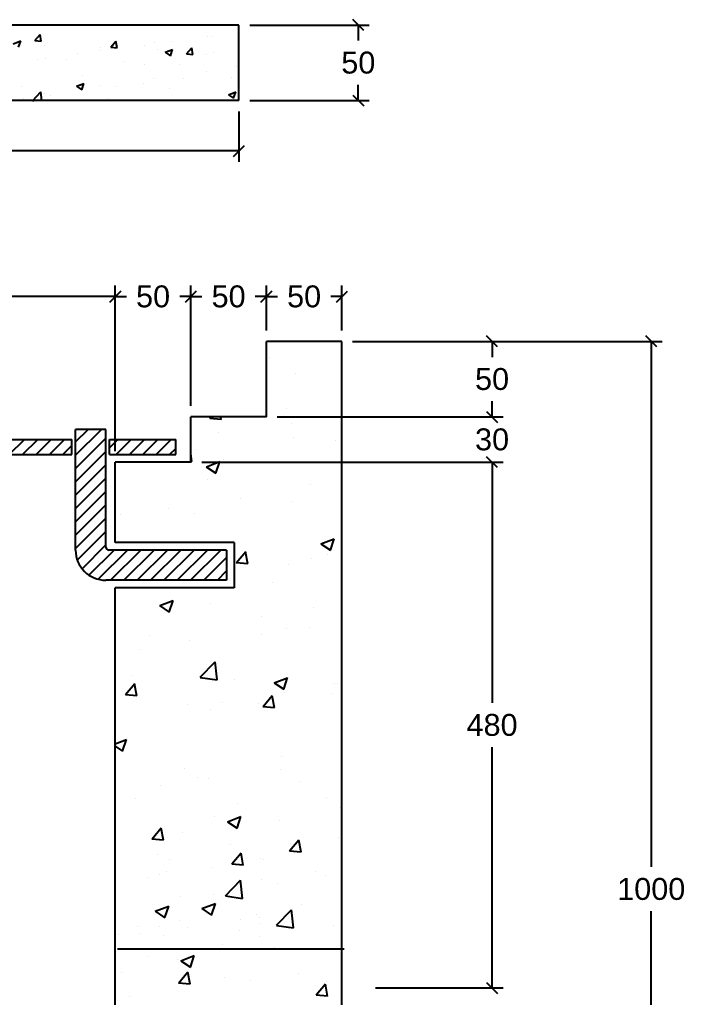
# Model space of a CAD drawing. Header units: millimetres. Extents: x 425 to 646, y 332 to 411.
# Drawn here: x 558.571 to 559.178, y 385.673 to 386.566 of the extents above; entities that cross this region are included whole.
import ezdxf

# ---------------------------------------------------------------- set-up
doc = ezdxf.new("R2010")
doc.units = ezdxf.units.MM
for name, color, linetype in [('Alvenaria', 7, 'Continuous'), ('Cotas', 1, 'Continuous'), ('DETALHES', 6, 'Continuous')]:
    doc.layers.add(name, color=color, linetype=linetype)
doc.styles.add('ARIAL', font='arial.ttf')
doc.dimstyles.new('RICARDO-1-10', dxfattribs={"dimtxt": 0.02, "dimasz": 0.01, "dimexe": 0.01, "dimexo": 0.01, "dimgap": 0.01, "dimtad": 0, "dimtih": 1, "dimtoh": 1, "dimdec": 0, "dimlfac": 1000, "dimzin": 0, "dimdsep": 46, "dimtxsty": 'ARIAL', "dimblk": 'OBLIQUE', "dimcen": 0, "dimclrt": 4, "dimadec": 0, "dimazin": 0, "dimtfac": 1, "dimtdec": 0, "dimtofl": 0, "dimtmove": 0, "dimatfit": 3, "dimldrblk": 'CLOSEDBLANK', "dimfxl": 0, "dimtolj": 1, "dimtzin": 0, "dimarcsym": 0})

# ---------------------------------------------------------------- blocks, each defined once
blk = doc.blocks.new('*X19')
at = {"color": 0}
for p, q in [((128.3133, 98.438), (128.3954, 98.5201)), ((128.3133, 98.3496), (128.4838, 98.5201)), ((127.8743, 98.3526), (127.9743, 98.4526)), ((127.9627, 98.3526), (128.0627, 98.4526)), ((128.0511, 98.3526), (128.1511, 98.4526)), ((128.1395, 98.3526), (128.2395, 98.4526)), ((128.3133, 98.2612), (128.5133, 98.4612)), ((128.5383, 98.3979), (128.593, 98.4526)), ((128.5814, 98.3526), (128.6814, 98.4526)), ((128.6698, 98.3526), (128.7698, 98.4526)), ((128.7582, 98.3526), (128.8582, 98.4526)), ((128.8466, 98.3526), (128.9466, 98.4526)), ((128.2279, 98.3526), (128.2883, 98.413)), ((128.3133, 98.1729), (128.5133, 98.3729)), ((128.935, 98.3526), (128.976, 98.3937)), ((128.3133, 98.0845), (128.5133, 98.2845)), ((128.3133, 97.9961), (128.5133, 98.1961)), ((128.3133, 97.9077), (128.5133, 98.1077)), ((128.3133, 97.8193), (128.5133, 98.0193)), ((128.3133, 97.7309), (128.5133, 97.9309)), ((128.3246, 97.6538), (128.5133, 97.8425)), ((128.3559, 97.5967), (128.5133, 97.7541)), ((128.4017, 97.5542), (128.5677, 97.7201)), ((128.4626, 97.5267), (128.6561, 97.7201)), ((128.5444, 97.5201), (128.7444, 97.7201)), ((128.6328, 97.5201), (128.8328, 97.7201)), ((128.7212, 97.5201), (128.9212, 97.7201)), ((128.8096, 97.5201), (129.0096, 97.7201)), ((128.898, 97.5201), (129.098, 97.7201)), ((128.9864, 97.5201), (129.1864, 97.7201)), ((129.0748, 97.5201), (129.2748, 97.7201)), ((129.1632, 97.5201), (129.3133, 97.6703)), ((129.2516, 97.5201), (129.3133, 97.5819))]:
    blk.add_line(p, q, dxfattribs=at)
blk = doc.blocks.new('*X18')
at = {"color": 0}
for p, q in [((114.2884, 71.3329), (114.3222, 71.3731)), ((114.3303, 71.3291), (114.3222, 71.373)), ((115.4343, 71.3623), (115.4343, 71.3623)), ((115.4548, 71.3613), (115.4548, 71.3613)), ((114.1453, 71.3124), (114.1943, 71.3312)), ((114.1802, 71.2888), (114.1944, 71.3311)), ((114.2884, 71.3329), (114.3303, 71.3292)), ((114.3516, 71.3033), (114.3516, 71.3033)), ((114.7253, 71.2875), (114.7253, 71.2875)), ((114.7905, 71.289), (114.8242, 71.3292)), ((114.7905, 71.289), (114.8323, 71.2853)), ((114.8324, 71.2852), (114.8243, 71.3291)), ((115.0145, 71.3033), (115.0145, 71.3033)), ((115.0807, 71.3175), (115.0807, 71.3175)), ((115.1513, 71.2563), (115.2003, 71.2751)), ((115.1861, 71.2327), (115.2003, 71.275)), ((115.1897, 71.3264), (115.1897, 71.3264)), ((115.2926, 71.245), (115.3263, 71.2852)), ((115.3345, 71.2413), (115.3264, 71.2852)), ((114.3073, 71.2102), (114.3073, 71.2102)), ((114.3577, 71.2157), (114.3577, 71.2157)), ((114.4992, 71.2093), (114.4992, 71.2093)), ((114.5724, 71.2451), (114.5724, 71.2451)), ((114.7213, 71.2682), (114.7213, 71.2682)), ((115.0989, 71.2717), (115.0989, 71.2717)), ((115.1513, 71.2563), (115.1861, 71.2328)), ((115.2926, 71.245), (115.3344, 71.2414)), ((115.4228, 71.2422), (115.4228, 71.2422)), ((115.4726, 71.2559), (115.4726, 71.2559)), ((114.8729, 71.1935), (114.8729, 71.1935)), ((115.0146, 71.1722), (115.0146, 71.1722)), ((115.2465, 71.1777), (115.2465, 71.1777)), ((115.6202, 71.1619), (115.6202, 71.1619)), ((114.6063, 71.1021), (114.6063, 71.1021)), ((115.0722, 71.0844), (115.0722, 71.0844)), ((115.2707, 71.0852), (115.2707, 71.0852)), ((115.4258, 71.1293), (115.4258, 71.1293)), ((115.5905, 71.0885), (115.5905, 71.0885)), ((114.1981, 71.032), (114.1981, 71.032)), ((114.5631, 71.0305), (114.6121, 71.0493)), ((114.5631, 71.0305), (114.5979, 71.007)), ((114.598, 71.0069), (114.6122, 71.0492)), ((114.7128, 71.0352), (114.7128, 71.0352)), ((114.8304, 71.0272), (114.8304, 71.0272)), ((115.0056, 71.0503), (115.0056, 71.0503)), ((115.1823, 71.0185), (115.1823, 71.0185)), ((114.2735, 70.9362), (114.328, 70.993)), ((114.3348, 70.9349), (114.328, 70.9929)), ((114.3492, 70.9827), (114.3492, 70.9827)), ((114.3883, 70.969), (114.3883, 70.969)), ((115.5691, 70.9745), (115.6181, 70.9933)), ((115.5691, 70.9745), (115.6039, 70.951)), ((115.604, 70.9509), (115.6182, 70.9932)), ((114.2123, 70.9475), (114.2123, 70.9475)), ((114.2735, 70.9362), (114.2816, 70.9349)), ((114.7741, 70.9484), (114.7741, 70.9484))]:
    blk.add_line(p, q, dxfattribs=at)
blk = doc.blocks.new('_Oblique')
at = {"color": 0, "linetype": 'ByBlock', "lineweight": -2}
blk.add_line((-0.5, -0.5), (0.5, 0.5), dxfattribs=at)
blk = doc.blocks.new('*D210')
at = {"layer": 'Cotas', "color": 0, "lineweight": -2, "transparency": 16777216}
for p, q in [((558.87479, 386.2718), (559.15733, 386.2718)), ((559.14733, 386.2718), (559.14733, 385.79182)), ((559.14733, 385.27142), (559.14733, 385.7514)), ((558.87479, 385.27142), (559.15733, 385.27142))]:
    blk.add_line(p, q, dxfattribs=at)
at = {"layer": 'DEFPOINTS', "color": 0, "transparency": 16777216}
for p in [(558.86479, 386.2718), (559.14733, 386.2718), (558.86479, 385.27142)]:
    blk.add_point(p, dxfattribs=at)
at = {"layer": 'Cotas', "color": 0, "lineweight": -2, "transparency": 16777216, "xscale": 0.01, "yscale": 0.01, "zscale": 0.01}
for p, rotation in [((559.14733, 386.2718), 90), ((559.14733, 385.27142), 270)]:
    blk.add_blockref('_Oblique', p, dxfattribs=dict(at, rotation=rotation))
at = {"layer": 'Cotas', "color": 4, "transparency": 16777216, "insert": (559.14733, 385.77161), "char_height": 0.02, "attachment_point": 5, "style": 'ARIAL'}
blk.add_mtext('\\A1;1000', dxfattribs=at)
blk = doc.blocks.new('_ClosedBlank')
at = {"color": 0, "linetype": 'ByBlock', "lineweight": -2}
for p, q in [((-1, 0.167), (0, 0)), ((-1, 0.167), (-1, -0.167)), ((0, 0), (-1, -0.167))]:
    blk.add_line(p, q, dxfattribs=at)
blk = doc.blocks.new('*D211')
at = {"layer": 'Cotas', "color": 0, "lineweight": -2, "transparency": 16777216}
for p, q in [((558.875, 386.2718), (559.01207, 386.2718)), ((559.00207, 386.2718), (559.00207, 386.25755)), ((559.00207, 386.20288), (559.00207, 386.21713)), ((558.80608, 386.20288), (559.01207, 386.20288))]:
    blk.add_line(p, q, dxfattribs=at)
at = {"layer": 'DEFPOINTS', "color": 0, "transparency": 16777216}
for p in [(558.865, 386.2718), (558.79608, 386.20288), (559.00207, 386.20288)]:
    blk.add_point(p, dxfattribs=at)
at = {"layer": 'Cotas', "color": 0, "lineweight": -2, "transparency": 16777216, "xscale": 0.01, "yscale": 0.01, "zscale": 0.01}
for p, rotation in [((559.00207, 386.2718), 90), ((559.00207, 386.20288), 270)]:
    blk.add_blockref('_Oblique', p, dxfattribs=dict(at, rotation=rotation))
at = {"layer": 'Cotas', "color": 4, "transparency": 16777216, "insert": (559.00207, 386.23734), "char_height": 0.02, "attachment_point": 5, "style": 'ARIAL'}
blk.add_mtext('\\A1;50', dxfattribs=at)
blk = doc.blocks.new('*D212')
at = {"layer": 'Cotas', "color": 0, "lineweight": -2, "transparency": 16777216}
for p, q in [((559.00207, 386.20288), (559.00207, 386.21288)), ((558.80608, 386.20288), (559.01207, 386.20288)), ((558.73716, 386.16153), (559.01207, 386.16153)), ((559.00207, 386.16153), (559.00207, 386.15153))]:
    blk.add_line(p, q, dxfattribs=at)
at = {"layer": 'DEFPOINTS', "color": 0, "transparency": 16777216}
for p in [(558.79608, 386.20288), (558.72716, 386.16153), (559.00207, 386.16153)]:
    blk.add_point(p, dxfattribs=at)
at = {"layer": 'Cotas', "color": 0, "lineweight": -2, "transparency": 16777216, "xscale": 0.01, "yscale": 0.01, "zscale": 0.01}
for p, rotation in [((559.00207, 386.20288), 270), ((559.00207, 386.16153), 90)]:
    blk.add_blockref('_Oblique', p, dxfattribs=dict(at, rotation=rotation))
at = {"layer": 'Cotas', "color": 4, "transparency": 16777216, "insert": (559.00207, 386.18221), "char_height": 0.02, "attachment_point": 5, "style": 'ARIAL'}
blk.add_mtext('\\A1;30', dxfattribs=at)
blk = doc.blocks.new('*D213')
at = {"layer": 'Cotas', "color": 0, "lineweight": -2, "transparency": 16777216}
for p, q in [((558.73716, 386.16153), (559.01207, 386.16153)), ((559.00207, 386.16153), (559.00207, 385.94164)), ((559.00207, 385.68132), (559.00207, 385.90122)), ((558.89567, 385.68132), (559.01207, 385.68132))]:
    blk.add_line(p, q, dxfattribs=at)
at = {"layer": 'DEFPOINTS', "color": 0, "transparency": 16777216}
for p in [(558.72716, 386.16153), (558.88567, 385.68132), (559.00207, 385.68132)]:
    blk.add_point(p, dxfattribs=at)
at = {"layer": 'Cotas', "color": 0, "lineweight": -2, "transparency": 16777216, "xscale": 0.01, "yscale": 0.01, "zscale": 0.01}
for p, rotation in [((559.00207, 386.16153), 90), ((559.00207, 385.68132), 270)]:
    blk.add_blockref('_Oblique', p, dxfattribs=dict(at, rotation=rotation))
at = {"layer": 'Cotas', "color": 4, "transparency": 16777216, "insert": (559.00207, 385.92143), "char_height": 0.02, "attachment_point": 5, "style": 'ARIAL'}
blk.add_mtext('\\A1;480', dxfattribs=at)
blk = doc.blocks.new('*D217')
at = {"layer": 'Cotas', "color": 0, "lineweight": -2, "transparency": 16777216}
for p, q in [((557.96905, 386.17153), (557.96905, 386.32281)), ((558.65824, 386.17153), (558.65824, 386.32281)), ((557.96905, 386.31281), (558.28157, 386.31281)), ((558.65824, 386.31281), (558.34572, 386.31281))]:
    blk.add_line(p, q, dxfattribs=at)
at = {"layer": 'DEFPOINTS', "color": 0, "transparency": 16777216}
for p in [(558.65824, 386.31281), (557.96905, 386.16153), (558.65824, 386.16153)]:
    blk.add_point(p, dxfattribs=at)
at = {"layer": 'Cotas', "color": 0, "lineweight": -2, "transparency": 16777216, "xscale": 0.01, "yscale": 0.01, "zscale": 0.01, "rotation": 180}
blk.add_blockref('_Oblique', (557.96905, 386.31281), dxfattribs=at)
at = {"layer": 'Cotas', "color": 0, "lineweight": -2, "transparency": 16777216, "xscale": 0.01, "yscale": 0.01, "zscale": 0.01}
blk.add_blockref('_Oblique', (558.65824, 386.31281), dxfattribs=at)
at = {"layer": 'Cotas', "color": 4, "transparency": 16777216, "insert": (558.31365, 386.31281), "char_height": 0.02, "attachment_point": 5, "style": 'ARIAL'}
blk.add_mtext('\\A1;800', dxfattribs=at)
blk = doc.blocks.new('*D218')
at = {"layer": 'Cotas', "color": 0, "lineweight": -2, "transparency": 16777216}
for p, q in [((558.65824, 386.17153), (558.65824, 386.32281)), ((558.72716, 386.21288), (558.72716, 386.32281)), ((558.65824, 386.31281), (558.66841, 386.31281)), ((558.72716, 386.31281), (558.71699, 386.31281))]:
    blk.add_line(p, q, dxfattribs=at)
at = {"layer": 'DEFPOINTS', "color": 0, "transparency": 16777216}
for p in [(558.72716, 386.31281), (558.72716, 386.20288), (558.65824, 386.16153)]:
    blk.add_point(p, dxfattribs=at)
at = {"layer": 'Cotas', "color": 0, "lineweight": -2, "transparency": 16777216, "xscale": 0.01, "yscale": 0.01, "zscale": 0.01, "rotation": 180}
blk.add_blockref('_Oblique', (558.65824, 386.31281), dxfattribs=at)
at = {"layer": 'Cotas', "color": 0, "lineweight": -2, "transparency": 16777216, "xscale": 0.01, "yscale": 0.01, "zscale": 0.01}
blk.add_blockref('_Oblique', (558.72716, 386.31281), dxfattribs=at)
at = {"layer": 'Cotas', "color": 4, "transparency": 16777216, "insert": (558.6927, 386.31281), "char_height": 0.02, "attachment_point": 5, "style": 'ARIAL'}
blk.add_mtext('\\A1;50', dxfattribs=at)
blk = doc.blocks.new('*D219')
at = {"layer": 'Cotas', "color": 0, "lineweight": -2, "transparency": 16777216}
for p, q in [((558.72716, 386.21288), (558.72716, 386.32281)), ((558.79608, 386.2818), (558.79608, 386.32281)), ((558.72716, 386.31281), (558.73733, 386.31281)), ((558.79608, 386.31281), (558.78591, 386.31281))]:
    blk.add_line(p, q, dxfattribs=at)
at = {"layer": 'DEFPOINTS', "color": 0, "transparency": 16777216}
for p in [(558.79608, 386.31281), (558.79608, 386.2718), (558.72716, 386.20288)]:
    blk.add_point(p, dxfattribs=at)
at = {"layer": 'Cotas', "color": 0, "lineweight": -2, "transparency": 16777216, "xscale": 0.01, "yscale": 0.01, "zscale": 0.01, "rotation": 180}
blk.add_blockref('_Oblique', (558.72716, 386.31281), dxfattribs=at)
at = {"layer": 'Cotas', "color": 0, "lineweight": -2, "transparency": 16777216, "xscale": 0.01, "yscale": 0.01, "zscale": 0.01}
blk.add_blockref('_Oblique', (558.79608, 386.31281), dxfattribs=at)
at = {"layer": 'Cotas', "color": 4, "transparency": 16777216, "insert": (558.76162, 386.31281), "char_height": 0.02, "attachment_point": 5, "style": 'ARIAL'}
blk.add_mtext('\\A1;50', dxfattribs=at)
blk = doc.blocks.new('*D220')
at = {"layer": 'Cotas', "color": 0, "lineweight": -2, "transparency": 16777216}
for p, q in [((558.79608, 386.2818), (558.79608, 386.32281)), ((558.865, 386.2818), (558.865, 386.32281)), ((558.79608, 386.31281), (558.80625, 386.31281)), ((558.865, 386.31281), (558.85483, 386.31281))]:
    blk.add_line(p, q, dxfattribs=at)
at = {"layer": 'DEFPOINTS', "color": 0, "transparency": 16777216}
for p in [(558.865, 386.31281), (558.79608, 386.2718), (558.865, 386.2718)]:
    blk.add_point(p, dxfattribs=at)
at = {"layer": 'Cotas', "color": 0, "lineweight": -2, "transparency": 16777216, "xscale": 0.01, "yscale": 0.01, "zscale": 0.01, "rotation": 180}
blk.add_blockref('_Oblique', (558.79608, 386.31281), dxfattribs=at)
at = {"layer": 'Cotas', "color": 0, "lineweight": -2, "transparency": 16777216, "xscale": 0.01, "yscale": 0.01, "zscale": 0.01}
blk.add_blockref('_Oblique', (558.865, 386.31281), dxfattribs=at)
at = {"layer": 'Cotas', "color": 4, "transparency": 16777216, "insert": (558.83054, 386.31281), "char_height": 0.02, "attachment_point": 5, "style": 'ARIAL'}
blk.add_mtext('\\A1;50', dxfattribs=at)
blk = doc.blocks.new('*D221')
at = {"layer": 'Cotas', "color": 0, "lineweight": -2, "transparency": 16777216}
for p, q in [((557.86134, 386.48185), (557.86134, 386.43579)), ((558.77107, 386.48185), (558.77107, 386.43579)), ((557.86134, 386.44579), (558.28414, 386.44579)), ((558.77107, 386.44579), (558.34826, 386.44579))]:
    blk.add_line(p, q, dxfattribs=at)
at = {"layer": 'DEFPOINTS', "color": 0, "transparency": 16777216}
for p in [(557.86134, 386.49185), (558.77107, 386.49185), (558.77107, 386.44579)]:
    blk.add_point(p, dxfattribs=at)
at = {"layer": 'Cotas', "color": 0, "lineweight": -2, "transparency": 16777216, "xscale": 0.01, "yscale": 0.01, "zscale": 0.01, "rotation": 180}
blk.add_blockref('_Oblique', (557.86134, 386.44579), dxfattribs=at)
at = {"layer": 'Cotas', "color": 0, "lineweight": -2, "transparency": 16777216, "xscale": 0.01, "yscale": 0.01, "zscale": 0.01}
blk.add_blockref('_Oblique', (558.77107, 386.44579), dxfattribs=at)
at = {"layer": 'Cotas', "color": 4, "transparency": 16777216, "insert": (558.3162, 386.44579), "char_height": 0.02, "attachment_point": 5, "style": 'ARIAL'}
blk.add_mtext('\\A1;990', dxfattribs=at)
blk = doc.blocks.new('*D222')
at = {"layer": 'Cotas', "color": 0, "lineweight": -2, "transparency": 16777216}
for p, q in [((558.78107, 386.56077), (558.89, 386.56077)), ((558.88, 386.56077), (558.88, 386.54652)), ((558.88, 386.49185), (558.88, 386.5061)), ((558.78107, 386.49185), (558.89, 386.49185))]:
    blk.add_line(p, q, dxfattribs=at)
at = {"layer": 'DEFPOINTS', "color": 0, "transparency": 16777216}
for p in [(558.77107, 386.56077), (558.88, 386.56077), (558.77107, 386.49185)]:
    blk.add_point(p, dxfattribs=at)
at = {"layer": 'Cotas', "color": 0, "lineweight": -2, "transparency": 16777216, "xscale": 0.01, "yscale": 0.01, "zscale": 0.01}
for p, rotation in [((558.88, 386.56077), 90), ((558.88, 386.49185), 270)]:
    blk.add_blockref('_Oblique', p, dxfattribs=dict(at, rotation=rotation))
at = {"layer": 'Cotas', "color": 4, "transparency": 16777216, "insert": (558.88, 386.52631), "char_height": 0.02, "attachment_point": 5, "style": 'ARIAL'}
blk.add_mtext('\\A1;50', dxfattribs=at)

msp = doc.modelspace()

# ---------------------------------------------------------------- linework, layer by layer
at = {"layer": 'Alvenaria'}
for p, q in [((558.77107, 386.56077), (557.86134, 386.56077)), ((558.77107, 386.49185), (558.77107, 386.56077)), ((558.77107, 386.49185), (557.86134, 386.49185)), ((558.865, 386.2718), (558.79608, 386.2718)), ((558.79608, 386.20288), (558.79608, 386.2718)), ((558.865, 385.27142), (558.865, 386.2718)), ((558.86491, 386.26619), (558.86491, 386.26619)), ((558.79861, 386.25746), (558.79861, 386.25746)), ((558.823, 386.24255), (558.823, 386.24255)), ((558.81443, 386.2108), (558.81443, 386.2108)), ((558.79608, 386.20288), (558.72716, 386.20288)), ((558.72716, 386.16153), (558.72716, 386.20288)), ((558.74439, 386.20163), (558.75485, 386.20072)), ((558.74449, 386.20163), (558.74553, 386.20288)), ((558.75486, 386.20047), (558.75442, 386.20288)), ((558.64959, 386.19151), (558.62202, 386.19151)), ((558.62202, 386.08124), (558.62202, 386.19151)), ((558.64959, 386.084), (558.64959, 386.19151)), ((558.81886, 386.19714), (558.81886, 386.19714)), ((558.00871, 386.18221), (558.61858, 386.18221)), ((558.61858, 386.16842), (558.61858, 386.18221)), ((558.65304, 386.18221), (558.71338, 386.18221)), ((558.65304, 386.16842), (558.65304, 386.18221)), ((558.71338, 386.16842), (558.71338, 386.18221)), ((558.75256, 386.18842), (558.75256, 386.18842)), ((558.82087, 386.18428), (558.82087, 386.18428)), ((558.85884, 386.18143), (558.85884, 386.18143)), ((558.73245, 386.17307), (558.73245, 386.17307)), ((558.00871, 386.16842), (558.61858, 386.16842)), ((558.65304, 386.16842), (558.71338, 386.16842)), ((558.72802, 386.16215), (558.72716, 386.16954)), ((558.72716, 386.16222), (558.72803, 386.16208)), ((558.75675, 386.1639), (558.75675, 386.1639)), ((558.72716, 386.16153), (558.65824, 386.16153)), ((558.65824, 386.08813), (558.65824, 386.16153)), ((558.7413, 386.15742), (558.75, 386.15155)), ((558.74133, 386.15742), (558.75359, 386.16213)), ((558.75001, 386.15157), (558.75356, 386.16214)), ((558.7427, 386.14533), (558.7427, 386.14533)), ((558.83614, 386.14138), (558.83614, 386.14138)), ((558.77281, 386.1281), (558.77281, 386.1281)), ((558.70651, 386.11937), (558.70651, 386.11937)), ((558.81875, 386.12601), (558.81875, 386.12601)), ((558.66269, 386.1136), (558.66269, 386.1136)), ((558.73033, 386.1148), (558.73033, 386.1148)), ((558.84582, 386.08694), (558.85808, 386.09165)), ((558.8545, 386.08109), (558.85805, 386.09166)), ((558.76675, 386.08813), (558.65824, 386.08813)), ((558.76675, 386.08813), (558.76675, 386.04678)), ((558.84579, 386.08694), (558.85449, 386.08107)), ((558.75986, 386.08124), (558.65235, 386.08124)), ((558.75986, 386.08124), (558.75986, 386.05368)), ((558.76877, 386.06996), (558.77721, 386.08002)), ((558.77915, 386.0688), (558.77713, 386.07977)), ((558.83731, 386.07361), (558.83731, 386.07361)), ((558.85161, 386.07698), (558.85161, 386.07698)), ((558.76868, 386.06996), (558.77914, 386.06904)), ((558.81662, 386.06773), (558.81662, 386.06773)), ((558.75986, 386.05368), (558.64959, 386.05368)), ((558.76675, 386.04678), (558.65824, 386.04678)), ((558.65824, 385.27142), (558.65824, 386.04678)), ((558.80206, 386.05193), (558.80206, 386.05193)), ((558.6987, 386.03048), (558.70741, 386.02461)), ((558.69874, 386.03048), (558.711, 386.03519)), ((558.70741, 386.02463), (558.71096, 386.0352)), ((558.74552, 386.03236), (558.74552, 386.03236)), ((558.83897, 386.02842), (558.83897, 386.02842)), ((558.79147, 386.02102), (558.79147, 386.02102)), ((558.83508, 386.01034), (558.83508, 386.01034)), ((558.68938, 386.0035), (558.68938, 386.0035)), ((558.79126, 386.00457), (558.79126, 386.00457)), ((558.81449, 386.00946), (558.81449, 386.00946)), ((558.72607, 385.99825), (558.72607, 385.99825)), ((558.6807, 385.99001), (558.6807, 385.99001)), ((558.73565, 385.96508), (558.74929, 385.97929)), ((558.75123, 385.96265), (558.74929, 385.97928)), ((558.67378, 385.9669), (558.67378, 385.9669)), ((558.6675, 385.94927), (558.67594, 385.95933)), ((558.67788, 385.94811), (558.67586, 385.95908)), ((558.73567, 385.965), (558.75124, 385.96259)), ((558.76723, 385.96295), (558.76723, 385.96295)), ((558.80319, 385.96), (558.8119, 385.95413)), ((558.80323, 385.96), (558.81549, 385.96471)), ((558.8119, 385.95415), (558.81545, 385.96472)), ((558.85832, 385.95976), (558.85832, 385.95976)), ((558.86068, 385.959), (558.86068, 385.959)), ((558.66741, 385.94927), (558.67787, 385.94835)), ((558.79306, 385.93828), (558.8015, 385.94834)), ((558.80344, 385.93712), (558.80142, 385.94809)), ((558.81236, 385.95118), (558.81236, 385.95118)), ((558.85533, 385.95002), (558.85533, 385.95002)), ((558.72394, 385.93998), (558.72394, 385.93998)), ((558.75623, 385.94224), (558.75623, 385.94224)), ((558.78903, 385.94129), (558.78903, 385.94129)), ((558.74521, 385.93553), (558.74521, 385.93553)), ((558.79297, 385.93828), (558.80343, 385.93737)), ((558.65824, 385.90434), (558.6684, 385.90825)), ((558.66482, 385.89768), (558.66837, 385.90826)), ((558.65824, 385.9021), (558.66482, 385.89767)), ((558.81023, 385.89291), (558.81023, 385.89291)), ((558.72181, 385.8817), (558.72181, 385.8817)), ((558.80928, 385.88098), (558.80928, 385.88098)), ((558.73314, 385.8735), (558.73314, 385.8735)), ((558.74298, 385.87225), (558.74298, 385.87225)), ((558.82659, 385.86955), (558.82659, 385.86955)), ((558.69916, 385.86648), (558.69916, 385.86648)), ((558.6766, 385.85393), (558.6766, 385.85393)), ((558.77005, 385.84998), (558.77005, 385.84998)), ((558.85109, 385.85531), (558.85109, 385.85531)), ((558.8635, 385.84603), (558.8635, 385.84603)), ((558.74901, 385.83779), (558.74901, 385.83779)), ((558.7606, 385.83306), (558.76931, 385.82719)), ((558.76064, 385.83306), (558.77289, 385.83777)), ((558.76931, 385.8272), (558.77286, 385.83778)), ((558.8081, 385.83463), (558.8081, 385.83463)), ((558.69179, 385.81759), (558.70023, 385.82765)), ((558.70217, 385.81643), (558.70014, 385.82741)), ((558.71968, 385.82343), (558.71968, 385.82343)), ((558.6917, 385.8176), (558.70216, 385.81668)), ((558.81735, 385.80661), (558.82579, 385.81667)), ((558.82773, 385.80545), (558.8257, 385.81642)), ((558.86197, 385.81905), (558.86197, 385.81905)), ((558.76323, 385.81194), (558.76323, 385.81194)), ((558.81725, 385.80661), (558.82772, 385.8057)), ((558.81815, 385.81328), (558.81815, 385.81328)), ((558.69693, 385.80321), (558.69693, 385.80321)), ((558.7076, 385.79873), (558.7076, 385.79873)), ((558.76466, 385.79457), (558.7731, 385.80463)), ((558.77503, 385.79341), (558.77301, 385.80438)), ((558.79095, 385.79935), (558.79095, 385.79935)), ((558.7932, 385.79871), (558.7932, 385.79871)), ((558.70478, 385.78751), (558.70478, 385.78751)), ((558.74738, 385.79175), (558.74738, 385.79175)), ((558.76456, 385.79457), (558.77503, 385.79366)), ((558.84083, 385.7878), (558.84083, 385.7878)), ((558.68886, 385.78183), (558.68886, 385.78183)), ((558.69831, 385.78451), (558.69831, 385.78451)), ((558.75886, 385.76559), (558.77249, 385.7798)), ((558.77444, 385.76316), (558.7725, 385.77978)), ((558.79176, 385.78057), (558.79176, 385.78057)), ((558.85006, 385.78397), (558.85006, 385.78397)), ((558.80597, 385.77636), (558.80597, 385.77636)), ((558.71755, 385.76515), (558.71755, 385.76515)), ((558.74797, 385.76645), (558.74797, 385.76645)), ((558.75888, 385.7655), (558.77445, 385.76309)), ((558.69472, 385.75138), (558.70343, 385.74551)), ((558.69476, 385.75138), (558.70701, 385.75609)), ((558.70343, 385.74553), (558.70698, 385.75611)), ((558.73731, 385.75376), (558.74602, 385.74789)), ((558.73735, 385.75376), (558.74961, 385.75846)), ((558.74602, 385.7479), (558.74957, 385.75848)), ((558.80528, 385.73859), (558.81891, 385.7528)), ((558.82085, 385.73616), (558.81892, 385.75279)), ((558.82773, 385.75745), (558.82773, 385.75745)), ((558.71718, 385.74289), (558.71718, 385.74289)), ((558.7721, 385.74424), (558.7721, 385.74424)), ((558.78682, 385.74845), (558.78682, 385.74845)), ((558.79012, 385.74522), (558.79012, 385.74522)), ((558.81592, 385.75001), (558.81592, 385.75001)), ((558.67846, 385.73788), (558.67846, 385.73788)), ((558.6984, 385.73725), (558.6984, 385.73725)), ((558.72382, 385.73649), (558.72382, 385.73649)), ((558.77191, 385.73393), (558.77191, 385.73393)), ((558.79107, 385.74044), (558.79107, 385.74044)), ((558.8053, 385.73851), (558.82086, 385.73609)), ((558.85781, 385.73809), (558.85781, 385.73809)), ((558.66154, 385.72969), (558.66154, 385.72969)), ((558.68, 385.73072), (558.68, 385.73072)), ((558.70265, 385.72923), (558.70265, 385.72923)), ((558.78992, 385.72801), (558.78992, 385.72801)), ((558.66029, 385.71692), (558.86705, 385.71692)), ((558.75572, 385.72057), (558.75572, 385.72057)), ((558.80385, 385.71808), (558.80385, 385.71808)), ((558.68783, 385.71049), (558.68783, 385.71049)), ((558.71542, 385.70688), (558.71542, 385.70688)), ((558.71804, 385.70612), (558.7303, 385.71083)), ((558.72672, 385.70026), (558.73027, 385.71084)), ((558.71801, 385.70612), (558.72671, 385.70025)), ((558.66423, 385.69506), (558.66423, 385.69506)), ((558.71608, 385.68592), (558.72452, 385.69598)), ((558.72646, 385.68476), (558.72443, 385.69573)), ((558.75767, 385.69111), (558.75767, 385.69111)), ((558.8255, 385.69417), (558.8255, 385.69417)), ((558.71598, 385.68592), (558.72645, 385.68501)), ((558.78168, 385.6884), (558.78168, 385.6884)), ((558.84164, 385.67494), (558.85008, 385.68499)), ((558.85202, 385.67377), (558.84999, 385.68475)), ((558.85112, 385.68717), (558.85112, 385.68717)), ((558.67112, 385.67385), (558.67112, 385.67385)), ((558.84154, 385.67494), (558.85201, 385.67402))]:
    msp.add_line(p, q, dxfattribs=at)
for centre, radius in [((558.65235, 386.084), 0.00276), ((558.64959, 386.08124), 0.02757)]:
    msp.add_arc(centre, radius, 180, 270, dxfattribs=at)
at = {"layer": 'DETALHES', "color": 2}
for q in [(559.02274, 386.2718), (559.1049, 386.2718)]:
    msp.add_line((558.88567, 386.2718), q, dxfattribs=at)

# ---------------------------------------------------------------- block references
at = {"layer": 'Alvenaria', "xscale": 0.1378377191979894, "yscale": 0.1378377191979894, "zscale": 0.1378377191979894}
for name, p in [('*X18', (542.83163, 376.71414)), ('*X19', (540.93561, 372.61172))]:
    msp.add_blockref(name, p, dxfattribs=at)

# ---------------------------------------------------------------- dimensions: what is measured, and where the dimension line sits
at = {"layer": 'Cotas'}
for base, p1, p2, picture, middle in [((558.88, 386.56077), (558.77107, 386.49185), (558.77107, 386.56077), '*D222', (558.88, 386.52631)), ((559.00207, 386.20288), (558.865, 386.2718), (558.79608, 386.20288), '*D211', (559.00207, 386.23734))]:
    dim = msp.add_linear_dim(base=base, p1=p1, p2=p2, angle=90, text='50', dimstyle='RICARDO-1-10', dxfattribs=at)
    dim.commit()
    dim.dimension.update_dxf_attribs({"geometry": picture, "text_midpoint": middle})
dim = msp.add_linear_dim(base=(558.77107, 386.44579), p1=(557.86134, 386.49185), p2=(558.77107, 386.49185), text='990', dimstyle='RICARDO-1-10', dxfattribs=at)
dim.commit()
dim.dimension.update_dxf_attribs({"geometry": '*D221', "text_midpoint": (558.3162, 386.44579)})
for base, p1, p2, text, picture, middle in [((558.65824, 386.31281), (557.96905, 386.16153), (558.65824, 386.16153), '800', '*D217', (558.31365, 386.31281)), ((558.72716, 386.31281), (558.65824, 386.16153), (558.72716, 386.20288), '50', '*D218', (558.6927, 386.31281)), ((558.79608, 386.31281), (558.72716, 386.20288), (558.79608, 386.2718), '50', '*D219', (558.76162, 386.31281)), ((558.865, 386.31281), (558.79608, 386.2718), (558.865, 386.2718), '50', '*D220', (558.83054, 386.31281))]:
    dim = msp.add_linear_dim(base=base, p1=p1, p2=p2, text=text, dimstyle='RICARDO-1-10', override={"dimtmove": 1}, dxfattribs=at)
    dim.commit()
    dim.dimension.update_dxf_attribs({"geometry": picture, "text_midpoint": middle})
dim = msp.add_linear_dim(base=(559.14733, 386.2718), p1=(558.86479, 385.27142), p2=(558.86479, 386.2718), angle=90, dimstyle='RICARDO-1-10', dxfattribs=at)
dim.commit()
dim.dimension.update_dxf_attribs({"geometry": '*D210', "text_midpoint": (559.14733, 385.77161)})
dim = msp.add_linear_dim(base=(559.00207, 386.16153), p1=(558.79608, 386.20288), p2=(558.72716, 386.16153), angle=90, text='30', dimstyle='RICARDO-1-10', override={"dimtmove": 1}, dxfattribs=at)
dim.commit()
dim.dimension.update_dxf_attribs({"geometry": '*D212', "text_midpoint": (559.00207, 386.18221)})
dim = msp.add_linear_dim(base=(559.00207, 385.68132), p1=(558.72716, 386.16153), p2=(558.88567, 385.68132), angle=90, dimstyle='RICARDO-1-10', override={"dimtmove": 1}, dxfattribs=at)
dim.commit()
dim.dimension.update_dxf_attribs({"geometry": '*D213', "text_midpoint": (559.00207, 385.92143)})

doc.saveas('drawing.dxf')
